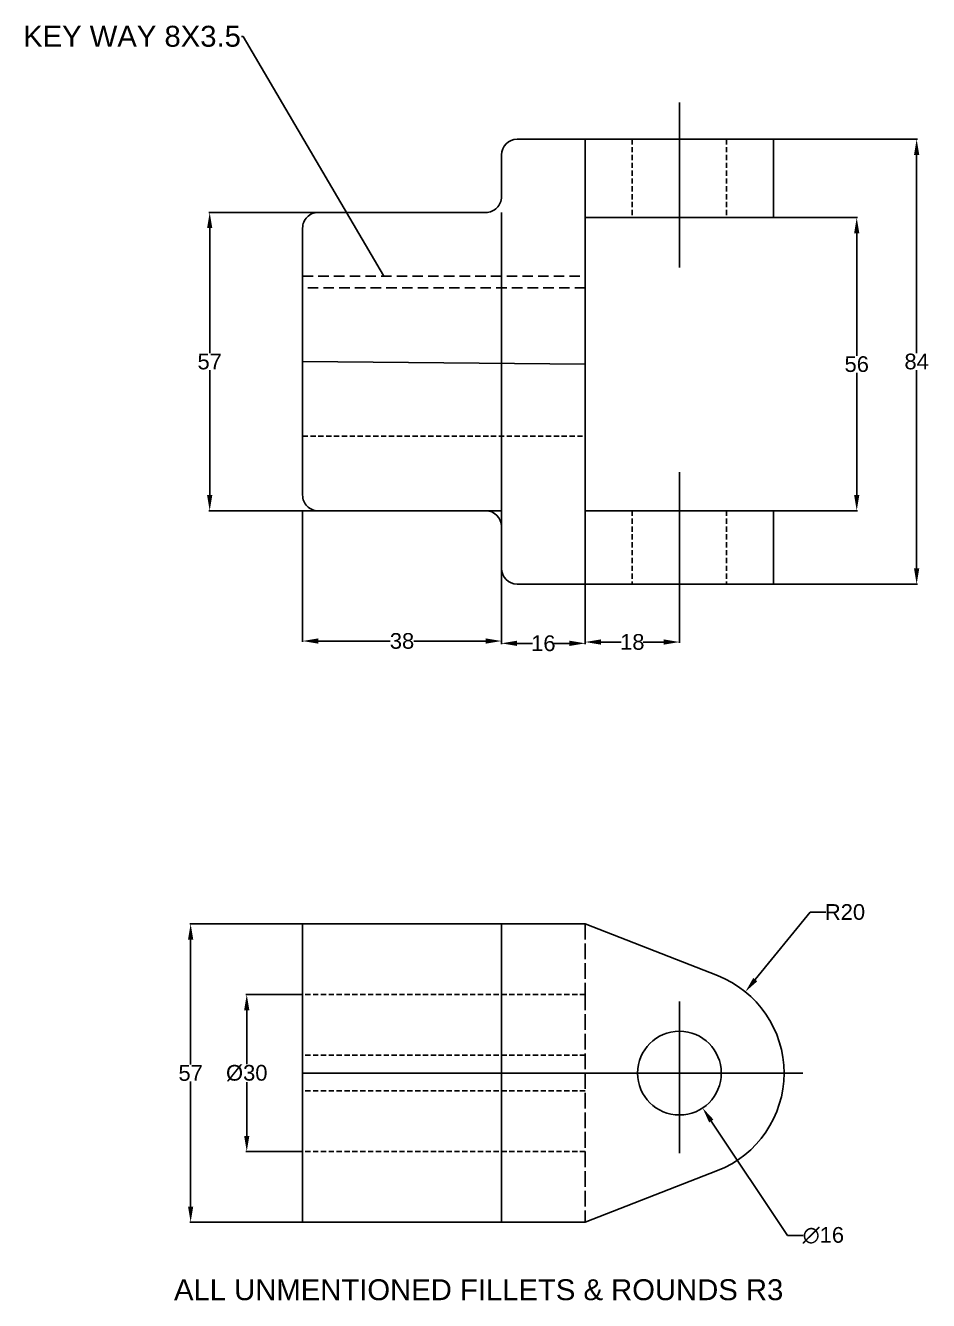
# Model space of a CAD drawing. Header units: millimetres. Extents: x -2 to 551, y -52 to 262.
# Drawn here: x -2.2 to 170.4, y -33.5 to 210.1 of the extents above; entities that cross this region are included whole.
import ezdxf
from ezdxf import colors
from ezdxf.entities.mleader import LeaderData, LeaderLine
from ezdxf.math import Vec2, Vec3

# ---------------------------------------------------------------- set-up
doc = ezdxf.new("R2010")
doc.units = ezdxf.units.MM
doc.header["$MEASUREMENT"] = 0
for name, pattern in [('ACAD_ISO02W100', [15, 12, -3]), ('ACAD_ISO03W100', [30, 12, -18]), ('DASHED', [0.75, 0.5, -0.25]), ('DASHEDX2', [1.5, 1, -0.5])]:
    doc.linetypes.add(name, pattern=pattern)
doc.styles.get("Standard").update_dxf_attribs({"font": 'arial.ttf'})
doc.dimstyles.get("Standard").update_dxf_attribs({"dimtxt": 3, "dimasz": 3, "dimexe": 0.18, "dimexo": 0.0625, "dimgap": 0.09, "dimtad": 0, "dimtih": 1, "dimtoh": 1, "dimdec": 0, "dimzin": 0, "dimdsep": 46, "dimtxsty": 'Standard', "dimcen": 0.09, "dimadec": 0, "dimazin": 0, "dimtfac": 1, "dimtdec": 0, "dimtofl": 0, "dimtmove": 0, "dimatfit": 3, "dimfxl": 1, "dimtolj": 1, "dimtzin": 0, "dimarcsym": 0})

# ---------------------------------------------------------------- blocks, each defined once
blk = doc.blocks.new('*D2')
at = {"color": 0, "linetype": 'ACAD_ISO03W100', "lineweight": -2, "ltscale": 15, "transparency": 16777216}
for p, q in [((104.78, 103.36), (104.78, 92.17)), ((122.78, 103.36), (122.78, 92.17)), ((107.78, 92.35), (111.68, 92.35)), ((119.78, 92.35), (115.88, 92.35))]:
    blk.add_line(p, q, dxfattribs=at)
at = {"color": 0, "linetype": 'ACAD_ISO03W100', "ltscale": 15, "transparency": 16777216}
for points in [[(107.78, 92.85), (107.78, 91.85), (104.78, 92.35)], [(119.78, 92.85), (119.78, 91.85), (122.78, 92.35)]]:
    blk.add_solid(points, dxfattribs=at)
at = {"layer": 'Defpoints', "color": 0, "linetype": 'ACAD_ISO03W100', "ltscale": 15, "transparency": 16777216}
for p in [(104.78, 103.43), (122.78, 103.43), (122.78, 92.35)]:
    blk.add_point(p, dxfattribs=at)
at = {"color": 0, "linetype": 'ACAD_ISO03W100', "ltscale": 15, "transparency": 16777216, "insert": (113.78, 92.35), "char_height": 3, "attachment_point": 5}
blk.add_mtext('\\A1;18', dxfattribs=at)
blk = doc.blocks.new('*D3')
at = {"color": 0, "linetype": 'ACAD_ISO03W100', "lineweight": -2, "ltscale": 15, "transparency": 16777216}
for p, q in [((140.84, 173.43), (156.84, 173.43)), ((156.66, 170.43), (156.66, 147.05)), ((156.66, 120.43), (156.66, 143.8)), ((140.84, 117.43), (156.84, 117.43))]:
    blk.add_line(p, q, dxfattribs=at)
at = {"color": 0, "linetype": 'ACAD_ISO03W100', "ltscale": 15, "transparency": 16777216}
for points in [[(156.16, 170.43), (157.16, 170.43), (156.66, 173.43)], [(156.16, 120.43), (157.16, 120.43), (156.66, 117.43)]]:
    blk.add_solid(points, dxfattribs=at)
at = {"layer": 'Defpoints', "color": 0, "linetype": 'ACAD_ISO03W100', "ltscale": 15, "transparency": 16777216}
for p in [(140.78, 173.43), (140.78, 117.43), (156.66, 117.43)]:
    blk.add_point(p, dxfattribs=at)
at = {"color": 0, "linetype": 'ACAD_ISO03W100', "ltscale": 15, "transparency": 16777216, "insert": (156.66, 145.43), "char_height": 3, "attachment_point": 5}
blk.add_mtext('\\A1;56', dxfattribs=at)
blk = doc.blocks.new('*D4')
at = {"color": 0, "linetype": 'ACAD_ISO03W100', "lineweight": -2, "ltscale": 15, "transparency": 16777216}
for p, q in [((140.84, 188.43), (168.29, 188.43)), ((168.11, 185.43), (168.11, 147.55)), ((168.11, 106.43), (168.11, 144.3)), ((140.84, 103.43), (168.29, 103.43))]:
    blk.add_line(p, q, dxfattribs=at)
at = {"color": 0, "linetype": 'ACAD_ISO03W100', "ltscale": 15, "transparency": 16777216}
for points in [[(167.61, 185.43), (168.61, 185.43), (168.11, 188.43)], [(167.61, 106.43), (168.61, 106.43), (168.11, 103.43)]]:
    blk.add_solid(points, dxfattribs=at)
at = {"layer": 'Defpoints', "color": 0, "linetype": 'ACAD_ISO03W100', "ltscale": 15, "transparency": 16777216}
for p in [(140.78, 188.43), (140.78, 103.43), (168.11, 103.43)]:
    blk.add_point(p, dxfattribs=at)
at = {"color": 0, "linetype": 'ACAD_ISO03W100', "ltscale": 15, "transparency": 16777216, "insert": (168.11, 145.93), "char_height": 3, "attachment_point": 5}
blk.add_mtext('\\A1;84', dxfattribs=at)
blk = doc.blocks.new('*D5')
at = {"color": 0, "linetype": 'ACAD_ISO03W100', "lineweight": -2, "ltscale": 15, "transparency": 16777216}
for p, q in [((50.78, 117.36), (50.78, 92.36)), ((88.78, 117.36), (88.78, 92.36)), ((53.78, 92.54), (67.54, 92.54)), ((85.78, 92.54), (72.02, 92.54))]:
    blk.add_line(p, q, dxfattribs=at)
at = {"color": 0, "linetype": 'ACAD_ISO03W100', "ltscale": 15, "transparency": 16777216}
for points in [[(53.78, 93.04), (53.78, 92.04), (50.78, 92.54)], [(85.78, 93.04), (85.78, 92.04), (88.78, 92.54)]]:
    blk.add_solid(points, dxfattribs=at)
at = {"layer": 'Defpoints', "color": 0, "linetype": 'ACAD_ISO03W100', "ltscale": 15, "transparency": 16777216}
for p in [(50.78, 117.43), (88.78, 117.43), (88.78, 92.54)]:
    blk.add_point(p, dxfattribs=at)
at = {"color": 0, "linetype": 'ACAD_ISO03W100', "ltscale": 15, "transparency": 16777216, "insert": (69.78, 92.54), "char_height": 3, "attachment_point": 5}
blk.add_mtext('\\A1;38', dxfattribs=at)
blk = doc.blocks.new('*D8')
at = {"color": 0, "linetype": 'ACAD_ISO03W100', "lineweight": -2, "ltscale": 15, "transparency": 16777216}
for p, q in [((85.71, 174.43), (32.85, 174.43)), ((33.03, 171.43), (33.03, 147.54)), ((33.03, 120.43), (33.03, 144.31)), ((88.71, 117.43), (32.85, 117.43))]:
    blk.add_line(p, q, dxfattribs=at)
at = {"color": 0, "linetype": 'ACAD_ISO03W100', "ltscale": 15, "transparency": 16777216}
for points in [[(32.53, 171.43), (33.53, 171.43), (33.03, 174.43)], [(32.53, 120.43), (33.53, 120.43), (33.03, 117.43)]]:
    blk.add_solid(points, dxfattribs=at)
at = {"layer": 'Defpoints', "color": 0, "linetype": 'ACAD_ISO03W100', "ltscale": 15, "transparency": 16777216}
for p in [(85.78, 174.43), (33.03, 117.43), (88.78, 117.43)]:
    blk.add_point(p, dxfattribs=at)
at = {"color": 0, "linetype": 'ACAD_ISO03W100', "ltscale": 15, "transparency": 16777216, "insert": (33.03, 145.93), "char_height": 3, "attachment_point": 5}
blk.add_mtext('\\A1;57', dxfattribs=at)
blk = doc.blocks.new('*D9')
at = {"color": 0, "linetype": 'ACAD_ISO03W100', "lineweight": -2, "ltscale": 15, "transparency": 16777216}
for p, q in [((88.78, 110.36), (88.78, 91.92)), ((104.78, 110.36), (104.78, 91.92)), ((91.78, 92.1), (94.68, 92.1)), ((101.78, 92.1), (98.87, 92.1))]:
    blk.add_line(p, q, dxfattribs=at)
at = {"color": 0, "linetype": 'ACAD_ISO03W100', "ltscale": 15, "transparency": 16777216}
for points in [[(91.78, 92.6), (91.78, 91.6), (88.78, 92.1)], [(101.78, 92.6), (101.78, 91.6), (104.78, 92.1)]]:
    blk.add_solid(points, dxfattribs=at)
at = {"layer": 'Defpoints', "color": 0, "linetype": 'ACAD_ISO03W100', "ltscale": 15, "transparency": 16777216}
for p in [(88.78, 110.43), (104.78, 110.43), (104.78, 92.1)]:
    blk.add_point(p, dxfattribs=at)
at = {"color": 0, "linetype": 'ACAD_ISO03W100', "ltscale": 15, "transparency": 16777216, "insert": (96.78, 92.1), "char_height": 3, "attachment_point": 5}
blk.add_mtext('\\A1;16', dxfattribs=at)
blk = doc.blocks.new('*D15')
at = {"color": 0, "lineweight": -2, "transparency": 16777216}
for p, q in [((147.75, 40.75), (137.27, 27.85)), ((150.75, 40.75), (147.75, 40.75)), ((122.69, 9.99), (122.87, 9.99)), ((122.78, 9.9), (122.78, 10.08))]:
    blk.add_line(p, q, dxfattribs=at)
at = {"color": 0, "transparency": 16777216}
blk.add_solid([(136.89, 28.16), (137.66, 27.53), (135.38, 25.52)], dxfattribs=at)
at = {"layer": 'Defpoints', "color": 0, "transparency": 16777216}
for p in [(135.38, 25.52), (122.78, 9.99)]:
    blk.add_point(p, dxfattribs=at)
at = {"color": 0, "transparency": 16777216, "insert": (154.42, 40.75), "char_height": 3, "attachment_point": 5}
blk.add_mtext('\\A1;R20', dxfattribs=at)
blk = doc.blocks.new('*D16')
at = {"color": 0, "lineweight": -2, "transparency": 16777216}
for p, q in [((122.69, 9.99), (122.87, 9.99)), ((122.78, 9.9), (122.78, 10.08)), ((143.42, -21.02), (128.87, 0.83)), ((146.42, -21.02), (143.42, -21.02))]:
    blk.add_line(p, q, dxfattribs=at)
at = {"color": 0, "transparency": 16777216}
blk.add_solid([(129.29, 1.11), (128.46, 0.56), (127.21, 3.33)], dxfattribs=at)
at = {"layer": 'Defpoints', "color": 0, "transparency": 16777216}
for p in [(118.34, 16.65), (127.21, 3.33)]:
    blk.add_point(p, dxfattribs=at)
at = {"color": 0, "transparency": 16777216, "insert": (150.29, -21.02), "char_height": 3, "attachment_point": 5}
blk.add_mtext('\\A1;∅16', dxfattribs=at)
blk = doc.blocks.new('*D17')
at = {"color": 0, "lineweight": -2, "transparency": 16777216}
for p, q in [((50.71, 24.99), (39.93, 24.99)), ((40.11, 21.99), (40.11, 11.7)), ((40.11, -2.01), (40.11, 8.28)), ((50.71, -5.01), (39.93, -5.01))]:
    blk.add_line(p, q, dxfattribs=at)
at = {"color": 0, "transparency": 16777216}
for points in [[(39.61, 21.99), (40.61, 21.99), (40.11, 24.99)], [(39.61, -2.01), (40.61, -2.01), (40.11, -5.01)]]:
    blk.add_solid(points, dxfattribs=at)
at = {"layer": 'Defpoints', "color": 0, "transparency": 16777216}
for p in [(50.78, 24.99), (40.11, -5.01), (50.78, -5.01)]:
    blk.add_point(p, dxfattribs=at)
at = {"color": 0, "transparency": 16777216, "insert": (40.11, 9.99), "char_height": 3, "attachment_point": 5}
blk.add_mtext('\\A1;%%C30', dxfattribs=at)
blk = doc.blocks.new('*D18')
at = {"color": 0, "lineweight": -2, "transparency": 16777216}
for p, q in [((50.71, 38.49), (29.21, 38.49)), ((29.39, 35.49), (29.39, 11.61)), ((29.39, -15.51), (29.39, 8.37)), ((50.71, -18.51), (29.21, -18.51))]:
    blk.add_line(p, q, dxfattribs=at)
at = {"color": 0, "transparency": 16777216}
for points in [[(28.89, 35.49), (29.89, 35.49), (29.39, 38.49)], [(28.89, -15.51), (29.89, -15.51), (29.39, -18.51)]]:
    blk.add_solid(points, dxfattribs=at)
at = {"layer": 'Defpoints', "color": 0, "transparency": 16777216}
for p in [(50.78, 38.49), (29.39, -18.51), (50.78, -18.51)]:
    blk.add_point(p, dxfattribs=at)
at = {"color": 0, "transparency": 16777216, "insert": (29.39, 9.99), "char_height": 3, "attachment_point": 5}
blk.add_mtext('\\A1;57', dxfattribs=at)

msp = doc.modelspace()

# ---------------------------------------------------------------- linework, layer by layer
for p, q in [((122.78, 195.45), (122.78, 163.91)), ((91.78, 188.43), (104.78, 188.43)), ((104.78, 188.43), (122.78, 188.43)), ((104.78, 103.43), (104.78, 188.43)), ((122.78, 188.43), (140.78, 188.43)), ((140.78, 173.43), (140.78, 188.43)), ((88.78, 177.43), (88.78, 185.43)), ((88.78, 174.43), (88.78, 117.43)), ((104.78, 173.43), (122.78, 173.43)), ((122.78, 173.43), (140.78, 173.43)), ((50.78, 145.93), (104.78, 145.43)), ((122.78, 124.8), (122.78, 94.98)), ((53.78, 117.43), (85.78, 117.43)), ((122.78, 117.43), (104.78, 117.43)), ((140.78, 117.43), (122.78, 117.43)), ((140.78, 103.43), (140.78, 117.43)), ((88.78, 114.43), (88.78, 106.43)), ((91.78, 103.43), (104.78, 103.43)), ((104.78, 103.43), (122.78, 103.43)), ((122.78, 103.43), (140.78, 103.43)), ((50.78, 24.99), (50.78, 38.49)), ((50.78, 38.49), (88.78, 38.49)), ((88.78, -18.51), (88.78, 38.49)), ((88.78, 38.49), (104.78, 38.49)), ((104.78, 38.49), (130.05, 28.62)), ((50.78, 24.99), (50.78, -18.51)), ((122.78, -5.29), (122.78, 23.66)), ((104.78, 9.99), (50.78, 9.99)), ((104.78, 9.99), (146.38, 9.99)), ((104.78, -18.51), (130.05, -8.64)), ((50.78, -18.51), (88.78, -18.51)), ((88.78, -18.51), (104.78, -18.51))]:
    msp.add_line(p, q)
at = {"linetype": 'DASHEDX2'}
for p, q in [((113.78, 188.43), (113.78, 173.43)), ((131.78, 188.43), (131.78, 173.43)), ((50.78, 131.68), (104.78, 131.68)), ((113.78, 117.43), (113.78, 103.43)), ((131.78, 117.43), (131.78, 103.43)), ((104.78, 13.4), (50.78, 13.4)), ((104.78, 6.58), (50.78, 6.58))]:
    msp.add_line(p, q, dxfattribs=at)
at = {"linetype": 'ACAD_ISO03W100', "ltscale": 15}
for p, q in [((53.78, 174.43), (85.78, 174.43)), ((88.78, 174.43), (88.78, 145.57)), ((50.78, 120.43), (50.78, 171.43))]:
    msp.add_line(p, q, dxfattribs=at)
at = {"linetype": 'DASHED', "ltscale": 4}
for p, q in [((50.78, 162.25), (104.78, 162.25)), ((104.78, 160), (50.78, 160))]:
    msp.add_line(p, q, dxfattribs=at)
at = {"linetype": 'ACAD_ISO02W100', "ltscale": 0.25}
for p, q in [((104.78, 38.49), (104.78, 24.99)), ((104.78, 24.99), (104.78, -18.51))]:
    msp.add_line(p, q, dxfattribs=at)
at = {"linetype": 'DASHED', "ltscale": 2}
for p, q in [((104.78, 24.99), (50.78, 24.99)), ((104.78, -5.01), (50.78, -5.01))]:
    msp.add_line(p, q, dxfattribs=at)
msp.add_circle((122.78, 9.99), 8)
for centre, radius, start, end in [((91.78, 185.43), 3, 90, 180), ((85.78, 114.43), 3, 0, 90), ((91.78, 106.43), 3, 180, 270), ((122.78, 9.99), 20, 291.331, 68.669)]:
    msp.add_arc(centre, radius, start, end)
at = {"linetype": 'ACAD_ISO03W100'}
msp.add_arc((85.78, 177.43), 3, 270, 0, dxfattribs=at)
at = {"linetype": 'ACAD_ISO03W100', "ltscale": 15}
for centre, start, end in [((53.78, 171.43), 90, 180), ((53.78, 120.43), 180, 270)]:
    msp.add_arc(centre, 3, start, end, dxfattribs=at)

# ---------------------------------------------------------------- texts
at = {"insert": (26.21, -29.4), "char_height": 4, "attachment_point": 1}
msp.add_mtext_dynamic_manual_height_columns('ALL UNMENTIONED FILLETS & ROUNDS R3', width=190.2882, gutter_width=1, heights=[0.208], dxfattribs=at)

# ---------------------------------------------------------------- dimensions: what is measured, and where the dimension line sits
at = {"linetype": 'ACAD_ISO03W100', "ltscale": 15}
dim = msp.add_linear_dim(base=(168.11, 103.43), p1=(140.78, 188.43), p2=(140.78, 103.43), angle=90, text='84', dimstyle='Standard', dxfattribs=at)
dim.commit()
dim.dimension.update_dxf_attribs({"geometry": '*D4', "text_midpoint": (168.11, 145.93)})
for base, p1, p2, picture, middle in [((33.03, 117.43), (85.78, 174.43), (88.78, 117.43), '*D8', (33.03, 145.93)), ((156.66, 117.43), (140.78, 173.43), (140.78, 117.43), '*D3', (156.66, 145.43))]:
    dim = msp.add_linear_dim(base=base, p1=p1, p2=p2, angle=90, dimstyle='Standard', dxfattribs=at)
    dim.commit()
    dim.dimension.update_dxf_attribs({"geometry": picture, "text_midpoint": middle})
for base, p1, p2, picture, middle in [((88.78, 92.54), (50.78, 117.43), (88.78, 117.43), '*D5', (69.78, 92.54)), ((104.78, 92.1), (88.78, 110.43), (104.78, 110.43), '*D9', (96.78, 92.1)), ((122.78, 92.35), (104.78, 103.43), (122.78, 103.43), '*D2', (113.78, 92.35))]:
    dim = msp.add_linear_dim(base=base, p1=p1, p2=p2, dimstyle='Standard', dxfattribs=at)
    dim.commit()
    dim.dimension.update_dxf_attribs({"geometry": picture, "text_midpoint": middle})
dim = msp.add_radius_dim(center=(122.78, 9.99), mpoint=(135.38, 25.52), dimstyle='Standard')
dim.commit()
dim.dimension.update_dxf_attribs({"geometry": '*D15', "text_midpoint": (154.42, 40.75), "dimtype": 164})
dim = msp.add_linear_dim(base=(29.39, -18.51), p1=(50.78, 38.49), p2=(50.78, -18.51), angle=90, dimstyle='Standard')
dim.commit()
dim.dimension.update_dxf_attribs({"geometry": '*D18', "text_midpoint": (29.39, 9.99)})
dim = msp.add_linear_dim(base=(40.11, -5.01), p1=(50.78, 24.99), p2=(50.78, -5.01), angle=90, text='%%C<>', dimstyle='Standard')
dim.commit()
dim.dimension.update_dxf_attribs({"geometry": '*D17', "text_midpoint": (40.11, 9.99)})
dim = msp.add_diameter_dim_2p(p1=(118.34, 16.65), p2=(127.21, 3.33), dimstyle='Standard')
dim.commit()
dim.dimension.update_dxf_attribs({"geometry": '*D16', "text_midpoint": (150.29, -21.02), "dimtype": 163})

# ---------------------------------------------------------------- leaders
ml = msp.add_multileader_mtext('Standard')
ml.set_content('KEY WAY 8X3.5', color=256)
ml.set_leader_properties()
ml.build(insert=Vec2(0, 0))
ml.multileader.update_dxf_attribs({"dogleg_length": 0.36, "arrow_head_size": 0.18})
ctx = ml.context
ctx.base_point, ctx.arrow_head_size, ctx.landing_gap_size, ctx.plane_origin = Vec3(-2.09, 208.05), 0.18, 0.09, Vec3(66.36, 162.25)
ctx.text_align_type = 2
notes = []
notes.append((ctx, [(0, (1, 1, 0), (39.44, 208.05), (-1, 0), 0.36, [(0, [(66.36, 162.25)], 0, [])])]))
ctx.mtext.insert, ctx.mtext.alignment, ctx.mtext.flow_direction = Vec3(38.99, 210.09), 3, 5
for ctx, leaders in notes:
    for number, flags, end, landing, length, lines in leaders:
        leader = LeaderData()
        leader.index, (leader.has_last_leader_line, leader.has_dogleg_vector, leader.attachment_direction) = number, flags
        leader.last_leader_point, leader.dogleg_vector, leader.dogleg_length = Vec3(end), Vec3(landing), length
        for number, points, colour, breaks in lines:
            line = LeaderLine()
            line.index, line.vertices, line.color, line.breaks = number, Vec3.list(points), colors.encode_raw_color(colour), breaks
            leader.lines.append(line)
        ctx.leaders.append(leader)

doc.saveas('drawing.dxf')
